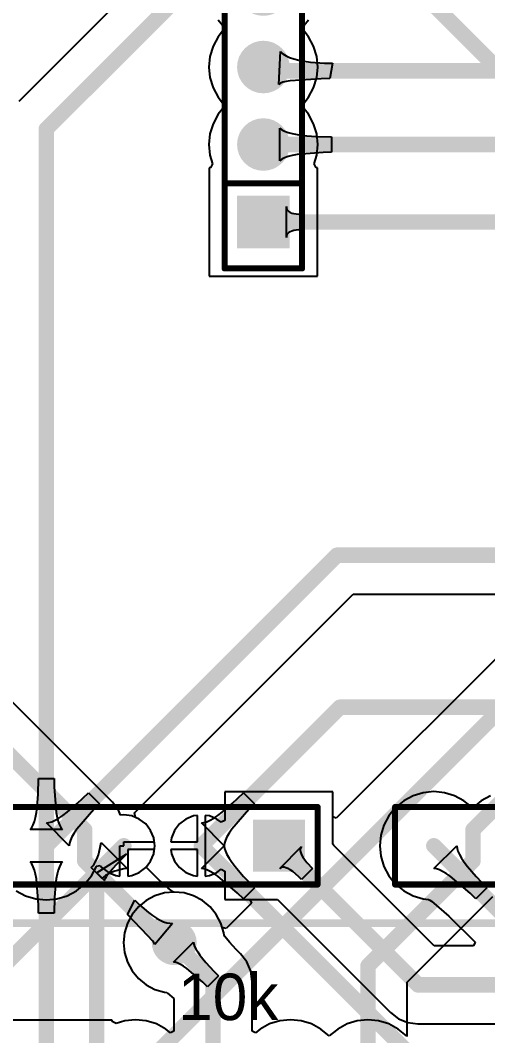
# Model space of a CAD drawing. Header units: millimetres. Extents: x 0 to 190, y 0 to 100.
# Drawn here: x 37.5 to 52.82, y 32.13 to 65.41 of the extents above; entities that cross this region are included whole.
import ezdxf

# ---------------------------------------------------------------- set-up
doc = ezdxf.new("R2010")
doc.units = ezdxf.units.MM
for name, color, linetype in [('BottomLayer', 5, 'Continuous'), ('BottomSolder', 6, 'Continuous'), ('Mechanical1', 6, 'Continuous'), ('MultiLayer', 9, 'Continuous'), ('PadHoleLayer', 156, 'Continuous'), ('TopLayer', 1, 'Continuous'), ('TopOverlay', 2, 'Continuous'), ('TopSolder', 216, 'Continuous'), ('ViaHoleLayer', 16, 'Continuous')]:
    doc.layers.add(name, color=color, linetype=linetype)

# ---------------------------------------------------------------- blocks, each defined once
blk = doc.blocks.new('JP6_C1T_24')
at = {"layer": 'BottomLayer'}
blk.add_hatch(color=5, dxfattribs=at).paths.add_polyline_path([(-0.76, 0.76), (0.76, 0.76), (0.76, -0.76), (-0.76, -0.76)])
h = blk.add_hatch(color=5, dxfattribs=at)
edge = h.paths.add_edge_path()
edge.add_arc((2.54, 0), 0.76, 0, 360)
h = blk.add_hatch(color=5, dxfattribs=at)
edge = h.paths.add_edge_path()
edge.add_arc((5.08, 0), 0.76, 0, 360)
h = blk.add_hatch(color=5, dxfattribs=at)
edge = h.paths.add_edge_path()
edge.add_arc((7.62, 0), 0.76, 0, 360)
h = blk.add_hatch(color=5, dxfattribs=at)
edge = h.paths.add_edge_path()
edge.add_arc((10.16, 0), 0.76, 0, 360)
h = blk.add_hatch(color=5, dxfattribs=at)
edge = h.paths.add_edge_path()
edge.add_arc((12.7, 0), 0.76, 0, 360)
at = {"layer": 'BottomSolder'}
blk.add_hatch(color=6, dxfattribs=at).paths.add_polyline_path([(-0.862, 0.862), (0.862, 0.862), (0.862, -0.862), (-0.862, -0.862)])
h = blk.add_hatch(color=6, dxfattribs=at)
edge = h.paths.add_edge_path()
edge.add_arc((2.54, 0), 0.862, 0, 360)
h = blk.add_hatch(color=6, dxfattribs=at)
edge = h.paths.add_edge_path()
edge.add_arc((5.08, 0), 0.862, 0, 360)
h = blk.add_hatch(color=6, dxfattribs=at)
edge = h.paths.add_edge_path()
edge.add_arc((7.62, 0), 0.862, 0, 360)
h = blk.add_hatch(color=6, dxfattribs=at)
edge = h.paths.add_edge_path()
edge.add_arc((10.16, 0), 0.862, 0, 360)
h = blk.add_hatch(color=6, dxfattribs=at)
edge = h.paths.add_edge_path()
edge.add_arc((12.7, 0), 0.862, 0, 360)
at = {"layer": 'MultiLayer'}
blk.add_hatch(color=9, dxfattribs=at).paths.add_polyline_path([(-0.76, 0.76), (0.76, 0.76), (0.76, -0.76), (-0.76, -0.76)])
h = blk.add_hatch(color=9, dxfattribs=at)
edge = h.paths.add_edge_path()
edge.add_arc((2.54, 0), 0.76, 0, 360)
h = blk.add_hatch(color=9, dxfattribs=at)
edge = h.paths.add_edge_path()
edge.add_arc((5.08, 0), 0.76, 0, 360)
h = blk.add_hatch(color=9, dxfattribs=at)
edge = h.paths.add_edge_path()
edge.add_arc((7.62, 0), 0.76, 0, 360)
h = blk.add_hatch(color=9, dxfattribs=at)
edge = h.paths.add_edge_path()
edge.add_arc((10.16, 0), 0.76, 0, 360)
h = blk.add_hatch(color=9, dxfattribs=at)
edge = h.paths.add_edge_path()
edge.add_arc((12.7, 0), 0.76, 0, 360)
at = {"layer": 'PadHoleLayer'}
h = blk.add_hatch(color=156, dxfattribs=at)
edge = h.paths.add_edge_path()
edge.add_arc((0, 0), 0.51, 0, 360)
h = blk.add_hatch(color=156, dxfattribs=at)
edge = h.paths.add_edge_path()
edge.add_arc((2.54, 0), 0.51, 0, 360)
h = blk.add_hatch(color=156, dxfattribs=at)
edge = h.paths.add_edge_path()
edge.add_arc((5.08, 0), 0.51, 0, 360)
h = blk.add_hatch(color=156, dxfattribs=at)
edge = h.paths.add_edge_path()
edge.add_arc((7.62, 0), 0.51, 0, 360)
h = blk.add_hatch(color=156, dxfattribs=at)
edge = h.paths.add_edge_path()
edge.add_arc((10.16, 0), 0.51, 0, 360)
h = blk.add_hatch(color=156, dxfattribs=at)
edge = h.paths.add_edge_path()
edge.add_arc((12.7, 0), 0.51, 0, 360)
at = {"layer": 'TopLayer'}
blk.add_hatch(color=1, dxfattribs=at).paths.add_polyline_path([(-0.76, 0.76), (0.76, 0.76), (0.76, -0.76), (-0.76, -0.76)])
h = blk.add_hatch(color=1, dxfattribs=at)
edge = h.paths.add_edge_path()
edge.add_arc((2.54, 0), 0.76, 0, 360)
h = blk.add_hatch(color=1, dxfattribs=at)
edge = h.paths.add_edge_path()
edge.add_arc((5.08, 0), 0.76, 0, 360)
h = blk.add_hatch(color=1, dxfattribs=at)
edge = h.paths.add_edge_path()
edge.add_arc((7.62, 0), 0.76, 0, 360)
h = blk.add_hatch(color=1, dxfattribs=at)
edge = h.paths.add_edge_path()
edge.add_arc((10.16, 0), 0.76, 0, 360)
h = blk.add_hatch(color=1, dxfattribs=at)
edge = h.paths.add_edge_path()
edge.add_arc((12.7, 0), 0.76, 0, 360)
at = {"layer": 'TopSolder'}
blk.add_hatch(color=216, dxfattribs=at).paths.add_polyline_path([(-0.862, 0.862), (0.862, 0.862), (0.862, -0.862), (-0.862, -0.862)])
h = blk.add_hatch(color=216, dxfattribs=at)
edge = h.paths.add_edge_path()
edge.add_arc((2.54, 0), 0.862, 0, 360)
h = blk.add_hatch(color=216, dxfattribs=at)
edge = h.paths.add_edge_path()
edge.add_arc((5.08, 0), 0.862, 0, 360)
h = blk.add_hatch(color=216, dxfattribs=at)
edge = h.paths.add_edge_path()
edge.add_arc((7.62, 0), 0.862, 0, 360)
h = blk.add_hatch(color=216, dxfattribs=at)
edge = h.paths.add_edge_path()
edge.add_arc((10.16, 0), 0.862, 0, 360)
h = blk.add_hatch(color=216, dxfattribs=at)
edge = h.paths.add_edge_path()
edge.add_arc((12.7, 0), 0.862, 0, 360)
at = {"layer": 'TopOverlay', "const_width": 0.2}
for points in [[(-1.52, 1.27), (14.22, 1.27)], [(-1.52, 1.27), (-1.52, -1.27)], [(1.27, 1.27), (1.27, -1.27)], [(14.22, 1.27), (14.22, -1.27)], [(-1.52, -1.27), (14.22, -1.27)]]:
    blk.add_lwpolyline(points, dxfattribs=at)
at = {"layer": 'TopOverlay', "const_width": 0.1}
for points in [[(-1.57, 1.27, 1), (-1.47, 1.27, 1)], [(-1.57, 1.27, 1), (-1.47, 1.27, 1)], [(1.22, 1.27, 1), (1.32, 1.27, 1)], [(14.17, 1.27, 1), (14.27, 1.27, 1)], [(14.17, 1.27, 1), (14.27, 1.27, 1)], [(-1.57, -1.27, 1), (-1.47, -1.27, 1)], [(-1.57, -1.27, 1), (-1.47, -1.27, 1)], [(1.22, -1.27, 1), (1.32, -1.27, 1)], [(14.17, -1.27, 1), (14.27, -1.27, 1)], [(14.17, -1.27, 1), (14.27, -1.27, 1)]]:
    blk.add_lwpolyline(points, format="xyb", close=True, dxfattribs=at)
blk = doc.blocks.new('A_______26')
at = {"layer": 'BottomLayer'}
h = blk.add_hatch(color=5, dxfattribs=at)
edge = h.paths.add_edge_path()
edge.add_arc((-15.24, -25.4), 0.75, 0, 360)
h = blk.add_hatch(color=5, dxfattribs=at)
edge = h.paths.add_edge_path()
edge.add_arc((-12.7, -25.4), 0.75, 0, 360)
h = blk.add_hatch(color=5, dxfattribs=at)
edge = h.paths.add_edge_path()
edge.add_arc((-10.16, -25.4), 0.75, 0, 360)
blk.add_hatch(color=5, dxfattribs=at).paths.add_polyline_path([(-6.87, -26.15), (-8.37, -26.15), (-8.37, -24.65), (-6.87, -24.65)])
h = blk.add_hatch(color=5, dxfattribs=at)
edge = h.paths.add_edge_path()
edge.add_arc((-2.54, -25.4), 0.75, 0, 360)
at = {"layer": 'BottomSolder'}
h = blk.add_hatch(color=6, dxfattribs=at)
edge = h.paths.add_edge_path()
edge.add_arc((-15.24, -25.4), 0.852, 0, 360)
h = blk.add_hatch(color=6, dxfattribs=at)
edge = h.paths.add_edge_path()
edge.add_arc((-12.7, -25.4), 0.852, 0, 360)
h = blk.add_hatch(color=6, dxfattribs=at)
edge = h.paths.add_edge_path()
edge.add_arc((-10.16, -25.4), 0.852, 0, 360)
blk.add_hatch(color=6, dxfattribs=at).paths.add_polyline_path([(-6.768, -26.252), (-8.472, -26.252), (-8.472, -24.548), (-6.768, -24.548)])
h = blk.add_hatch(color=6, dxfattribs=at)
edge = h.paths.add_edge_path()
edge.add_arc((-2.54, -25.4), 0.852, 0, 360)
h = blk.add_hatch(color=6, dxfattribs=at)
edge = h.paths.add_edge_path()
edge.add_arc((0, -25.4), 0.852, 0, 360)
at = {"layer": 'MultiLayer'}
h = blk.add_hatch(color=9, dxfattribs=at)
edge = h.paths.add_edge_path()
edge.add_arc((-15.24, -25.4), 0.75, 0, 360)
h = blk.add_hatch(color=9, dxfattribs=at)
edge = h.paths.add_edge_path()
edge.add_arc((-12.7, -25.4), 0.75, 0, 360)
h = blk.add_hatch(color=9, dxfattribs=at)
edge = h.paths.add_edge_path()
edge.add_arc((-10.16, -25.4), 0.75, 0, 360)
blk.add_hatch(color=9, dxfattribs=at).paths.add_polyline_path([(-6.87, -26.15), (-8.37, -26.15), (-8.37, -24.65), (-6.87, -24.65)])
h = blk.add_hatch(color=9, dxfattribs=at)
edge = h.paths.add_edge_path()
edge.add_arc((-2.54, -25.4), 0.75, 0, 360)
at = {"layer": 'PadHoleLayer'}
h = blk.add_hatch(color=156, dxfattribs=at)
edge = h.paths.add_edge_path()
edge.add_arc((-15.24, -25.4), 0.45, 0, 360)
h = blk.add_hatch(color=156, dxfattribs=at)
edge = h.paths.add_edge_path()
edge.add_arc((-12.7, -25.4), 0.45, 0, 360)
h = blk.add_hatch(color=156, dxfattribs=at)
edge = h.paths.add_edge_path()
edge.add_arc((-10.16, -25.4), 0.45, 0, 360)
h = blk.add_hatch(color=156, dxfattribs=at)
edge = h.paths.add_edge_path()
edge.add_arc((-7.62, -25.4), 0.45, 0, 360)
h = blk.add_hatch(color=156, dxfattribs=at)
edge = h.paths.add_edge_path()
edge.add_arc((-2.54, -25.4), 0.45, 0, 360)
at = {"layer": 'TopLayer'}
h = blk.add_hatch(color=1, dxfattribs=at)
edge = h.paths.add_edge_path()
edge.add_arc((-15.24, -25.4), 0.75, 0, 360)
h = blk.add_hatch(color=1, dxfattribs=at)
edge = h.paths.add_edge_path()
edge.add_arc((-12.7, -25.4), 0.75, 0, 360)
h = blk.add_hatch(color=1, dxfattribs=at)
edge = h.paths.add_edge_path()
edge.add_arc((-10.16, -25.4), 0.75, 0, 360)
blk.add_hatch(color=1, dxfattribs=at).paths.add_polyline_path([(-6.87, -26.15), (-8.37, -26.15), (-8.37, -24.65), (-6.87, -24.65)])
h = blk.add_hatch(color=1, dxfattribs=at)
edge = h.paths.add_edge_path()
edge.add_arc((-2.54, -25.4), 0.75, 0, 360)
at = {"layer": 'TopSolder'}
h = blk.add_hatch(color=216, dxfattribs=at)
edge = h.paths.add_edge_path()
edge.add_arc((-15.24, -25.4), 0.852, 0, 360)
h = blk.add_hatch(color=216, dxfattribs=at)
edge = h.paths.add_edge_path()
edge.add_arc((-12.7, -25.4), 0.852, 0, 360)
h = blk.add_hatch(color=216, dxfattribs=at)
edge = h.paths.add_edge_path()
edge.add_arc((-10.16, -25.4), 0.852, 0, 360)
blk.add_hatch(color=216, dxfattribs=at).paths.add_polyline_path([(-6.768, -26.252), (-8.472, -26.252), (-8.472, -24.548), (-6.768, -24.548)])
h = blk.add_hatch(color=216, dxfattribs=at)
edge = h.paths.add_edge_path()
edge.add_arc((-2.54, -25.4), 0.852, 0, 360)
h = blk.add_hatch(color=216, dxfattribs=at)
edge = h.paths.add_edge_path()
edge.add_arc((0, -25.4), 0.852, 0, 360)
at = {"layer": 'Mechanical1', "const_width": 0.254}
blk.add_lwpolyline([(-51.7, -27.94), (45.72, -27.94)], dxfattribs=at)
at = {"layer": 'TopOverlay', "const_width": 0.2}
for points in [[(-21.59, -24.13), (-6.35, -24.13)], [(-6.35, -26.67), (-6.35, -24.13)], [(-3.81, -24.13), (16.51, -24.13)], [(-3.81, -26.67), (-3.81, -24.13)], [(-21.59, -26.67), (-6.35, -26.67)], [(-3.81, -26.67), (16.51, -26.67)]]:
    blk.add_lwpolyline(points, dxfattribs=at)
at = {"layer": 'TopOverlay', "const_width": 0.1}
for points in [[(-6.4, -24.13, 1), (-6.3, -24.13, 1)], [(-6.4, -24.13, 1), (-6.3, -24.13, 1)], [(-3.86, -24.13, 1), (-3.76, -24.13, 1)], [(-3.86, -24.13, 1), (-3.76, -24.13, 1)], [(-6.4, -26.67, 1), (-6.3, -26.67, 1)], [(-6.4, -26.67, 1), (-6.3, -26.67, 1)], [(-3.86, -26.67, 1), (-3.76, -26.67, 1)], [(-3.86, -26.67, 1), (-3.76, -26.67, 1)]]:
    blk.add_lwpolyline(points, format="xyb", close=True, dxfattribs=at)

msp = doc.modelspace()

# ---------------------------------------------------------------- hatches: boundary and pattern name
at = {"layer": 'BottomLayer'}
h = msp.add_hatch(color=5, dxfattribs=at)
edge = h.paths.add_edge_path()
edge.add_arc((42.545, 35.179), 0.635, 0, 360)
at = {"layer": 'BottomSolder'}
h = msp.add_hatch(color=6, dxfattribs=at)
edge = h.paths.add_edge_path()
edge.add_arc((42.545, 35.179), 0.737, 0, 360)
at = {"layer": 'TopLayer'}
h = msp.add_hatch(color=1, dxfattribs=at)
edge = h.paths.add_edge_path()
edge.add_arc((42.545, 35.179), 0.635, 0, 360)
at = {"layer": 'TopSolder'}
h = msp.add_hatch(color=216, dxfattribs=at)
edge = h.paths.add_edge_path()
edge.add_arc((42.545, 35.179), 0.737, 0, 360)
at = {"layer": 'ViaHoleLayer'}
h = msp.add_hatch(color=16, dxfattribs=at)
edge = h.paths.add_edge_path()
edge.add_arc((42.545, 35.179), 0.356, 0, 360)

# ---------------------------------------------------------------- linework, layer by layer
at = {"layer": 'BottomLayer'}
for p, q in [((43.123, 68.43), (37.448, 62.755)), ((45.971, 63.313), (46.031, 64.389)), ((46.031, 64.389), (46.11, 64.316)), ((46.11, 64.316), (46.209, 64.252)), ((46.209, 64.252), (46.328, 64.195)), ((46.328, 64.195), (46.468, 64.145)), ((46.468, 64.145), (46.628, 64.103)), ((46.628, 64.103), (46.809, 64.069)), ((46.809, 64.069), (47.01, 64.042)), ((47.01, 64.042), (47.473, 64.012)), ((47.473, 64.012), (47.735, 64.008)), ((47.735, 64.008), (47.644, 63.5)), ((46.026, 63.349), (45.971, 63.313)), ((46.105, 63.38), (46.026, 63.349)), ((46.21, 63.408), (46.105, 63.38)), ((46.34, 63.433), (46.21, 63.408)), ((47.364, 63.498), (46.34, 63.433)), ((47.644, 63.5), (47.364, 63.498)), ((46.003, 60.803), (46.003, 61.879)), ((46.003, 61.879), (46.071, 61.825)), ((46.071, 61.825), (46.162, 61.777)), ((46.162, 61.777), (46.275, 61.734)), ((46.275, 61.734), (46.411, 61.697)), ((46.411, 61.697), (46.57, 61.666)), ((46.57, 61.666), (46.751, 61.64)), ((46.751, 61.64), (47.181, 61.606)), ((47.181, 61.606), (47.702, 61.595)), ((47.702, 61.595), (47.702, 61.087)), ((46.275, 60.948), (46.162, 60.905)), ((46.411, 60.985), (46.275, 60.948)), ((46.57, 61.016), (46.411, 60.985)), ((47.431, 61.084), (46.57, 61.016)), ((47.702, 61.087), (47.431, 61.084)), ((46.071, 60.857), (46.003, 60.803)), ((46.162, 60.905), (46.071, 60.857)), ((46.22, 58.293), (46.22, 59.309)), ((46.22, 59.309), (46.225, 59.261)), ((46.225, 59.261), (46.24, 59.218)), ((46.24, 59.218), (46.266, 59.179)), ((46.266, 59.179), (46.302, 59.146)), ((46.302, 59.146), (46.348, 59.118)), ((46.348, 59.118), (46.404, 59.096)), ((46.404, 59.096), (46.47, 59.078)), ((46.47, 59.078), (46.547, 59.065)), ((46.547, 59.065), (46.634, 59.058)), ((46.634, 59.058), (46.731, 59.055)), ((46.731, 59.055), (46.731, 58.547)), ((46.225, 58.341), (46.22, 58.293)), ((46.24, 58.384), (46.225, 58.341)), ((46.266, 58.423), (46.24, 58.384)), ((46.302, 58.456), (46.266, 58.423)), ((46.348, 58.483), (46.302, 58.456)), ((46.404, 58.506), (46.348, 58.483)), ((46.47, 58.524), (46.404, 58.506)), ((46.547, 58.537), (46.47, 58.524)), ((46.634, 58.544), (46.547, 58.537)), ((46.731, 58.547), (46.634, 58.544)), ((41.245, 39.433), (48.41, 46.598)), ((48.41, 46.598), (61.66, 46.598)), ((38.089, 40.045), (38.1, 40.56)), ((38.1, 40.56), (38.608, 40.56)), ((38.608, 40.56), (38.611, 40.291)), ((38.611, 40.291), (38.677, 39.441)), ((38.056, 39.62), (38.089, 40.045)), ((39.362, 39.737), (39.734, 40.093)), ((39.734, 40.093), (40.093, 39.734)), ((47.74, 40.12), (44.208, 40.12)), ((44.208, 40.12), (44.208, 39.186)), ((44.442, 39.737), (44.814, 40.093)), ((44.814, 40.093), (45.173, 39.734)), ((47.74, 38.402), (47.74, 40.12)), ((50.375, 39.993), (50.068, 39.829)), ((50.708, 40.094), (50.375, 39.993)), ((51.054, 40.129), (50.708, 40.094)), ((51.4, 40.094), (51.054, 40.129)), ((51.733, 39.993), (51.4, 40.094)), ((52.04, 39.829), (51.733, 39.993)), ((52.915, 39.993), (52.608, 39.829)), ((38.031, 39.441), (38.056, 39.62)), ((39.038, 39.46), (39.362, 39.737)), ((40.093, 39.734), (39.905, 39.542)), ((44.118, 39.46), (44.442, 39.737)), ((45.173, 39.734), (44.985, 39.542)), ((49.799, 39.609), (49.579, 39.34)), ((50.068, 39.829), (49.799, 39.609)), ((52.229, 39.674), (52.04, 39.829)), ((52.324, 39.618), (52.229, 39.674)), ((52.419, 39.674), (52.324, 39.618)), ((52.608, 39.829), (52.419, 39.674)), ((37.964, 39.151), (38, 39.285)), ((38, 39.285), (38.031, 39.441)), ((38.677, 39.441), (38.708, 39.285)), ((38.708, 39.285), (38.744, 39.151)), ((38.762, 39.262), (38.894, 39.351)), ((38.894, 39.351), (39.038, 39.46)), ((39.905, 39.542), (39.351, 38.894)), ((41.274, 39.283), (41.245, 39.433)), ((41.4, 39.231), (41.274, 39.283)), ((43.172, 39.332), (42.928, 39.231)), ((43.307, 39.35), (43.172, 39.332)), ((43.307, 38.481), (43.307, 39.35)), ((43.696, 39.332), (43.561, 39.35)), ((43.561, 39.35), (43.561, 38.354)), ((43.94, 39.231), (43.696, 39.332)), ((43.842, 39.262), (43.974, 39.351)), ((43.974, 39.351), (44.118, 39.46)), ((44.985, 39.542), (44.431, 38.894)), ((49.579, 39.34), (49.415, 39.033)), ((37.823, 38.884), (37.876, 38.951)), ((37.876, 38.951), (37.923, 39.04)), ((37.923, 39.04), (37.964, 39.151)), ((38.354, 39.104), (38.438, 39.114)), ((39.104, 38.354), (38.354, 39.104)), ((38.438, 39.114), (38.534, 39.144)), ((38.534, 39.144), (38.642, 39.193)), ((38.642, 39.193), (38.762, 39.262)), ((38.744, 39.151), (38.785, 39.04)), ((38.785, 39.04), (38.832, 38.951)), ((38.832, 38.951), (38.885, 38.884)), ((41.61, 39.07), (41.4, 39.231)), ((41.771, 38.86), (41.61, 39.07)), ((42.718, 39.07), (42.557, 38.86)), ((42.928, 39.231), (42.718, 39.07)), ((43.434, 39.104), (43.518, 39.114)), ((44.184, 38.354), (43.434, 39.104)), ((43.518, 39.114), (43.614, 39.144)), ((43.614, 39.144), (43.722, 39.193)), ((43.722, 39.193), (43.842, 39.262)), ((44.081, 39.123), (43.94, 39.231)), ((44.208, 39.186), (44.081, 39.123)), ((49.415, 39.033), (49.314, 38.7)), ((38.885, 38.884), (37.823, 38.884)), ((39.193, 38.642), (39.144, 38.534)), ((39.262, 38.762), (39.193, 38.642)), ((39.351, 38.894), (39.262, 38.762)), ((41.872, 38.616), (41.771, 38.86)), ((41.89, 38.481), (41.872, 38.616)), ((42.456, 38.616), (42.438, 38.481)), ((42.557, 38.86), (42.456, 38.616)), ((44.273, 38.642), (44.224, 38.534)), ((44.342, 38.762), (44.273, 38.642)), ((44.431, 38.894), (44.342, 38.762)), ((49.314, 38.7), (49.279, 38.354)), ((39.114, 38.438), (39.104, 38.354)), ((39.144, 38.534), (39.114, 38.438)), ((40.088, 38.147), (40.134, 38.349)), ((40.134, 38.349), (40.152, 38.46)), ((40.152, 38.46), (41, 37.612)), ((40.767, 37.358), (40.767, 38.354)), ((40.767, 38.354), (40.894, 38.354)), ((40.894, 38.354), (40.894, 38.481)), ((40.894, 38.481), (41.89, 38.481)), ((42.438, 38.481), (43.307, 38.481)), ((43.434, 37.604), (44.184, 38.354)), ((43.561, 38.354), (43.561, 37.358)), ((44.194, 38.438), (44.184, 38.354)), ((44.184, 38.354), (44.194, 38.27)), ((44.224, 38.534), (44.194, 38.438)), ((46.003, 37.607), (46.721, 38.325)), ((46.692, 38.286), (46.678, 38.239)), ((46.721, 38.325), (46.692, 38.286)), ((47.778, 38.362), (47.74, 38.402)), ((51.064, 35.075), (47.778, 38.362)), ((49.279, 38.354), (49.314, 38.008)), ((51.054, 37.604), (51.804, 38.354)), ((51.804, 38.354), (51.814, 38.27)), ((39.995, 37.892), (40.029, 37.971)), ((40.977, 38.078), (40.005, 37.465)), ((40.029, 37.971), (40.06, 38.056)), ((40.06, 38.056), (40.088, 38.147)), ((40.841, 37.94), (40.977, 38.078)), ((41.89, 38.227), (41.021, 38.227)), ((41.021, 38.227), (41.021, 37.358)), ((41.771, 37.848), (41.872, 38.092)), ((41.872, 38.092), (41.89, 38.227)), ((43.307, 38.227), (42.438, 38.227)), ((42.438, 38.227), (42.456, 38.092)), ((42.456, 38.092), (42.557, 37.848)), ((43.307, 37.358), (43.307, 38.227)), ((44.194, 38.27), (44.224, 38.174)), ((44.224, 38.174), (44.273, 38.066)), ((44.273, 38.066), (44.342, 37.946)), ((44.342, 37.946), (44.431, 37.814)), ((46.678, 38.239), (46.678, 38.185)), ((46.678, 38.185), (46.692, 38.124)), ((46.692, 38.124), (46.721, 38.056)), ((46.721, 38.056), (46.764, 37.981)), ((46.764, 37.981), (46.822, 37.898)), ((49.314, 38.008), (49.415, 37.675)), ((51.814, 38.27), (51.844, 38.174)), ((51.844, 38.174), (51.893, 38.066)), ((51.893, 38.066), (51.962, 37.946)), ((51.962, 37.946), (52.051, 37.814)), ((39.825, 37.645), (39.873, 37.697)), ((40.185, 37.285), (39.825, 37.645)), ((39.829, 37.368), (39.993, 37.675)), ((39.873, 37.697), (39.917, 37.755)), ((39.917, 37.755), (39.957, 37.821)), ((39.957, 37.821), (39.995, 37.892)), ((39.993, 37.675), (39.997, 37.688)), ((39.997, 37.688), (40.122, 37.71)), ((40.122, 37.71), (40.178, 37.638)), ((40.178, 37.638), (40.388, 37.477)), ((40.518, 37.595), (40.841, 37.94)), ((41, 37.612), (40.889, 37.594)), ((41.4, 37.477), (41.61, 37.638)), ((41.61, 37.638), (41.771, 37.848)), ((42.557, 37.848), (42.718, 37.638)), ((42.718, 37.638), (42.928, 37.477)), ((44.431, 37.814), (44.54, 37.67)), ((44.54, 37.67), (44.817, 37.346)), ((46.042, 37.636), (46.003, 37.607)), ((46.089, 37.65), (46.042, 37.636)), ((46.143, 37.65), (46.089, 37.65)), ((46.204, 37.636), (46.143, 37.65)), ((46.272, 37.607), (46.204, 37.636)), ((46.822, 37.898), (46.893, 37.808)), ((46.893, 37.808), (47.08, 37.607)), ((49.415, 37.675), (49.579, 37.368)), ((52.051, 37.814), (52.16, 37.67)), ((52.16, 37.67), (52.437, 37.346)), ((39.609, 37.099), (39.829, 37.368)), ((40.005, 37.465), (40.005, 37.465)), ((40.005, 37.465), (40.259, 37.211)), ((40.237, 37.333), (40.185, 37.285)), ((40.295, 37.377), (40.237, 37.333)), ((40.266, 37.246), (40.288, 37.293)), ((40.288, 37.293), (40.324, 37.352)), ((40.361, 37.417), (40.295, 37.377)), ((40.324, 37.352), (40.374, 37.421)), ((40.432, 37.455), (40.361, 37.417)), ((40.374, 37.421), (40.518, 37.595)), ((40.388, 37.477), (40.632, 37.376)), ((40.511, 37.489), (40.432, 37.455)), ((40.596, 37.52), (40.511, 37.489)), ((40.687, 37.548), (40.596, 37.52)), ((40.632, 37.376), (40.767, 37.358)), ((40.889, 37.594), (40.687, 37.548)), ((41.021, 37.358), (41.156, 37.376)), ((41.156, 37.376), (41.4, 37.477)), ((42.928, 37.477), (43.172, 37.376)), ((43.172, 37.376), (43.307, 37.358)), ((43.518, 37.594), (43.434, 37.604)), ((43.614, 37.564), (43.518, 37.594)), ((43.561, 37.358), (43.696, 37.376)), ((43.722, 37.515), (43.614, 37.564)), ((43.696, 37.376), (43.94, 37.477)), ((43.842, 37.446), (43.722, 37.515)), ((43.974, 37.357), (43.842, 37.446)), ((43.94, 37.477), (44.081, 37.585)), ((44.622, 36.803), (43.974, 37.357)), ((44.081, 37.585), (44.208, 37.522)), ((44.208, 37.522), (44.208, 36.588)), ((44.817, 37.346), (45.173, 36.974)), ((46.347, 37.564), (46.272, 37.607)), ((46.43, 37.506), (46.347, 37.564)), ((46.617, 37.348), (46.43, 37.506)), ((46.721, 37.248), (46.617, 37.348)), ((47.08, 37.607), (46.721, 37.248)), ((49.579, 37.368), (49.799, 37.099)), ((51.138, 37.594), (51.054, 37.604)), ((51.234, 37.564), (51.138, 37.594)), ((51.342, 37.515), (51.234, 37.564)), ((51.462, 37.446), (51.342, 37.515)), ((51.594, 37.357), (51.462, 37.446)), ((52.242, 36.803), (51.594, 37.357)), ((52.437, 37.346), (52.793, 36.974)), ((39.34, 36.879), (39.609, 37.099)), ((40.259, 37.211), (40.266, 37.246)), ((45.173, 36.974), (44.814, 36.615)), ((49.799, 37.099), (50.068, 36.879)), ((52.793, 36.974), (52.434, 36.615)), ((37.368, 36.879), (37.675, 36.715)), ((37.675, 36.715), (38.008, 36.614)), ((38.008, 36.614), (38.354, 36.579)), ((38.354, 36.579), (38.7, 36.614)), ((38.7, 36.614), (39.033, 36.715)), ((39.033, 36.715), (39.34, 36.879)), ((41.91, 36.712), (41.623, 36.558)), ((42.221, 36.806), (41.91, 36.712)), ((42.545, 36.838), (42.221, 36.806)), ((42.869, 36.806), (42.545, 36.838)), ((43.18, 36.712), (42.869, 36.806)), ((43.467, 36.558), (43.18, 36.712)), ((44.814, 36.615), (44.622, 36.803)), ((50.068, 36.879), (50.375, 36.715)), ((50.375, 36.715), (50.708, 36.614)), ((50.708, 36.614), (50.884, 36.596)), ((52.434, 36.615), (52.242, 36.803)), ((41.372, 36.352), (41.166, 36.101)), ((41.623, 36.558), (41.372, 36.352)), ((43.718, 36.352), (43.467, 36.558)), ((43.924, 36.101), (43.718, 36.352)), ((44.208, 36.588), (45.928, 36.588)), ((45.928, 36.588), (49.628, 32.888)), ((50.884, 36.596), (50.919, 36.576)), ((50.919, 36.576), (50.973, 36.54)), ((50.973, 36.54), (51.55, 36.046)), ((41.166, 36.101), (41.012, 35.814)), ((44.078, 35.814), (43.924, 36.101)), ((51.55, 36.046), (51.561, 36.035)), ((51.561, 36.035), (52.404, 35.192)), ((41.012, 35.814), (40.918, 35.503)), ((44.172, 35.503), (44.078, 35.814)), ((40.918, 35.503), (40.886, 35.179)), ((44.18, 35.425), (44.172, 35.503)), ((44.209, 35.383), (44.18, 35.425)), ((44.36, 35.195), (44.209, 35.383)), ((40.886, 35.179), (40.918, 34.855)), ((42.526, 34.544), (43.18, 35.198)), ((43.18, 35.198), (43.189, 35.132)), ((43.189, 35.132), (43.215, 35.056)), ((43.215, 35.056), (43.257, 34.971)), ((43.257, 34.971), (43.314, 34.875)), ((44.58, 34.955), (44.36, 35.195)), ((44.721, 34.815), (44.58, 34.955)), ((52.355, 35.075), (51.064, 35.075)), ((52.404, 35.192), (52.355, 35.075)), ((40.918, 34.855), (41.012, 34.544)), ((43.314, 34.875), (43.388, 34.769)), ((43.388, 34.769), (43.583, 34.527)), ((44.924, 34.549), (44.721, 34.815)), ((41.012, 34.544), (41.166, 34.257)), ((42.592, 34.535), (42.526, 34.544)), ((42.668, 34.509), (42.592, 34.535)), ((42.753, 34.467), (42.668, 34.509)), ((42.849, 34.41), (42.753, 34.467)), ((42.955, 34.336), (42.849, 34.41)), ((43.479, 33.883), (42.955, 34.336)), ((43.583, 34.527), (43.841, 34.245)), ((45.052, 34.241), (44.924, 34.549)), ((41.166, 34.257), (41.372, 34.006)), ((41.372, 34.006), (41.623, 33.8)), ((43.995, 34.089), (43.635, 33.729)), ((43.841, 34.245), (43.995, 34.089)), ((45.096, 33.909), (45.052, 34.241)), ((41.623, 33.8), (41.91, 33.646)), ((41.91, 33.646), (42.221, 33.552)), ((43.635, 33.729), (43.479, 33.883)), ((45.096, 32.276), (45.096, 33.909)), ((42.221, 33.552), (42.299, 33.544)), ((42.299, 33.544), (42.326, 33.525)), ((42.326, 33.525), (42.534, 33.345)), ((42.534, 33.345), (42.534, 32.276)), ((40.513, 32.639), (36.957, 32.639)), ((40.513, 32.599), (40.513, 32.639)), ((41.275, 32.648), (40.926, 32.613)), ((41.624, 32.613), (41.275, 32.648)), ((46.355, 32.648), (46.006, 32.613)), ((46.704, 32.613), (46.355, 32.648)), ((48.895, 32.648), (48.546, 32.613)), ((49.244, 32.613), (48.895, 32.648)), ((49.628, 32.888), (49.893, 32.685)), ((49.893, 32.685), (50.202, 32.557)), ((40.64, 32.526), (40.513, 32.599)), ((40.926, 32.613), (40.64, 32.526)), ((41.959, 32.512), (41.624, 32.613)), ((42.268, 32.347), (41.959, 32.512)), ((42.419, 32.222), (42.268, 32.347)), ((45.362, 32.347), (45.211, 32.222)), ((45.671, 32.512), (45.362, 32.347)), ((46.006, 32.613), (45.671, 32.512)), ((47.039, 32.512), (46.704, 32.613)), ((47.348, 32.347), (47.039, 32.512)), ((47.528, 32.198), (47.348, 32.347)), ((47.902, 32.347), (47.722, 32.198)), ((48.211, 32.512), (47.902, 32.347)), ((48.546, 32.613), (48.211, 32.512)), ((49.579, 32.512), (49.244, 32.613)), ((49.888, 32.347), (49.579, 32.512)), ((50.158, 32.124), (49.888, 32.347)), ((50.202, 32.557), (50.534, 32.513)), ((50.534, 32.513), (55.034, 32.513)), ((42.534, 32.276), (42.419, 32.222)), ((45.211, 32.222), (45.096, 32.276)), ((47.625, 32.129), (47.528, 32.198)), ((47.722, 32.198), (47.625, 32.129))]:
    msp.add_line(p, q, dxfattribs=at)
at = {"layer": 'BottomLayer', "const_width": 0.508}
for points in [[(38.354, 61.849), (45.466, 68.961)], [(45.466, 63.881), (45.593, 63.754)], [(45.593, 63.754), (75.057, 63.754)], [(38.354, 38.354), (38.354, 61.849)], [(45.466, 61.341), (74.041, 61.341)], [(45.466, 58.801), (72.517, 58.801)], [(38.354, 38.354), (47.879, 47.879)], [(47.879, 47.879), (64.516, 47.879)], [(43.434, 38.354), (47.976, 42.896)], [(47.976, 42.896), (61.688, 42.896)], [(40.005, 37.465), (40.894, 38.354)], [(43.434, 38.354), (53.98, 27.808)], [(45.974, 38.354), (50.534, 33.794)], [(51.054, 38.354), (54.852, 34.556)], [(31.397, 28.857), (40.005, 37.465)], [(40.005, 37.211), (40.005, 37.465)], [(40.005, 28.873), (40.005, 37.211)], [(42.545, 35.179), (43.815, 33.909)], [(43.815, 30.353), (43.815, 33.909)], [(50.534, 33.794), (55.564, 33.794)]]:
    msp.add_lwpolyline(points, dxfattribs=at)
at = {"layer": 'BottomLayer', "const_width": 0.254}
for points in [[(45.339, 63.881, 1), (45.593, 63.881, 1)], [(45.466, 63.754, 1), (45.72, 63.754, 1)], [(45.466, 63.754, 1), (45.72, 63.754, 1)], [(38.227, 61.849, 1), (38.481, 61.849, 1)], [(38.227, 61.849, 1), (38.481, 61.849, 1)], [(45.339, 61.341, 1), (45.593, 61.341, 1)], [(45.339, 58.801, 1), (45.593, 58.801, 1)], [(47.752, 47.879, 1), (48.006, 47.879, 1)], [(47.752, 47.879, 1), (48.006, 47.879, 1)], [(47.849, 42.896, 1), (48.103, 42.896, 1)], [(47.849, 42.896, 1), (48.103, 42.896, 1)], [(38.227, 38.354, 1), (38.481, 38.354, 1)], [(38.227, 38.354, 1), (38.481, 38.354, 1)], [(40.767, 38.354, 1), (41.021, 38.354, 1)], [(43.307, 38.354, 1), (43.561, 38.354, 1)], [(43.307, 38.354, 1), (43.561, 38.354, 1)], [(45.847, 38.354, 1), (46.101, 38.354, 1)], [(50.927, 38.354, 1), (51.181, 38.354, 1)], [(39.878, 37.465, 1), (40.132, 37.465, 1)], [(39.878, 37.465, 1), (40.132, 37.465, 1)], [(39.878, 37.465, 1), (40.132, 37.465, 1)], [(39.878, 37.211, 1), (40.132, 37.211, 1)], [(39.878, 37.211, 1), (40.132, 37.211, 1)], [(42.418, 35.179, 1), (42.672, 35.179, 1)], [(43.688, 33.909, 1), (43.942, 33.909, 1)], [(43.688, 33.909, 1), (43.942, 33.909, 1)], [(50.407, 33.794, 1), (50.661, 33.794, 1)], [(50.407, 33.794, 1), (50.661, 33.794, 1)]]:
    msp.add_lwpolyline(points, format="xyb", close=True, dxfattribs=at)
at = {"layer": 'TopLayer'}
for p, q in [((43.982, 65.43), (44.131, 65.248)), ((44.131, 65.248), (44.198, 65.151)), ((46.734, 65.151), (46.801, 65.248)), ((46.801, 65.248), (46.95, 65.43)), ((44.131, 65.054), (43.982, 64.872)), ((44.198, 65.151), (44.131, 65.054)), ((46.801, 65.054), (46.734, 65.151)), ((46.95, 64.872), (46.801, 65.054)), ((43.982, 64.872), (43.817, 64.564)), ((47.115, 64.564), (46.95, 64.872)), ((43.817, 64.564), (43.716, 64.229)), ((47.216, 64.229), (47.115, 64.564)), ((43.716, 64.229), (43.681, 63.881)), ((47.251, 63.881), (47.216, 64.229)), ((43.681, 63.881), (43.716, 63.533)), ((47.216, 63.533), (47.251, 63.881)), ((43.716, 63.533), (43.817, 63.198)), ((47.115, 63.198), (47.216, 63.533)), ((43.817, 63.198), (43.982, 62.89)), ((46.95, 62.89), (47.115, 63.198)), ((43.982, 62.89), (44.131, 62.708)), ((44.131, 62.708), (44.198, 62.611)), ((44.198, 62.611), (44.131, 62.514)), ((46.734, 62.611), (46.801, 62.708)), ((46.801, 62.514), (46.734, 62.611)), ((46.801, 62.708), (46.95, 62.89)), ((43.982, 62.332), (43.817, 62.024)), ((44.131, 62.514), (43.982, 62.332)), ((46.95, 62.332), (46.801, 62.514)), ((47.115, 62.024), (46.95, 62.332)), ((43.817, 62.024), (43.716, 61.689)), ((47.216, 61.689), (47.115, 62.024)), ((43.716, 61.689), (43.681, 61.341)), ((47.251, 61.341), (47.216, 61.689)), ((43.681, 61.341), (43.716, 60.993)), ((47.216, 60.993), (47.251, 61.341)), ((43.716, 60.993), (43.803, 60.704)), ((47.129, 60.704), (47.216, 60.993)), ((43.803, 60.704), (43.732, 60.577)), ((47.2, 60.577), (47.129, 60.704)), ((43.732, 60.577), (43.69, 60.577)), ((43.69, 60.577), (43.69, 57.025)), ((47.242, 60.577), (47.2, 60.577)), ((47.242, 57.025), (47.242, 60.577)), ((43.69, 57.025), (47.242, 57.025)), ((40.518, 39.781), (33.285, 47.014)), ((53.837, 45.235), (47.857, 39.255)), ((47.74, 40.12), (44.208, 40.12)), ((44.208, 40.12), (44.208, 39.186)), ((47.74, 39.303), (47.74, 40.12)), ((40.721, 39.516), (40.518, 39.781)), ((40.789, 39.353), (40.721, 39.516)), ((40.894, 39.367), (40.789, 39.353)), ((41.156, 39.332), (40.894, 39.367)), ((41.4, 39.231), (41.156, 39.332)), ((43.172, 39.332), (42.928, 39.231)), ((43.307, 39.35), (43.172, 39.332)), ((43.307, 38.481), (43.307, 39.35)), ((43.696, 39.332), (43.561, 39.35)), ((43.561, 39.35), (43.561, 38.354)), ((43.94, 39.231), (43.696, 39.332)), ((47.857, 39.255), (47.74, 39.303)), ((41.61, 39.07), (41.4, 39.231)), ((41.771, 38.86), (41.61, 39.07)), ((42.718, 39.07), (42.557, 38.86)), ((42.928, 39.231), (42.718, 39.07)), ((44.081, 39.123), (43.94, 39.231)), ((44.208, 39.186), (44.081, 39.123)), ((41.872, 38.616), (41.771, 38.86)), ((41.907, 38.354), (41.872, 38.616)), ((42.456, 38.616), (42.438, 38.481)), ((42.557, 38.86), (42.456, 38.616)), ((41.872, 38.092), (41.907, 38.354)), ((42.438, 38.481), (43.307, 38.481)), ((43.561, 38.354), (43.561, 37.358)), ((41.771, 37.848), (41.872, 38.092)), ((43.307, 38.227), (42.438, 38.227)), ((42.438, 38.227), (42.456, 38.092)), ((42.456, 38.092), (42.557, 37.848)), ((43.307, 37.358), (43.307, 38.227)), ((37.876, 37.757), (37.823, 37.824)), ((37.823, 37.824), (38.885, 37.824)), ((37.923, 37.668), (37.876, 37.757)), ((37.964, 37.557), (37.923, 37.668)), ((38.785, 37.668), (38.744, 37.557)), ((38.832, 37.757), (38.785, 37.668)), ((38.885, 37.824), (38.832, 37.757)), ((41.624, 37.656), (41.771, 37.848)), ((42.075, 37.205), (41.624, 37.656)), ((42.557, 37.848), (42.718, 37.638)), ((42.718, 37.638), (42.928, 37.477)), ((38, 37.423), (37.964, 37.557)), ((38.031, 37.267), (38, 37.423)), ((38.708, 37.423), (38.677, 37.267)), ((38.744, 37.557), (38.708, 37.423)), ((42.928, 37.477), (43.172, 37.376)), ((43.172, 37.376), (43.307, 37.358)), ((43.561, 37.358), (43.696, 37.376)), ((43.696, 37.376), (43.94, 37.477)), ((43.94, 37.477), (44.081, 37.585)), ((44.081, 37.585), (44.208, 37.522)), ((44.208, 37.522), (44.208, 36.588)), ((38.097, 36.417), (38.031, 37.267)), ((38.652, 37.088), (38.619, 36.663)), ((38.677, 37.267), (38.652, 37.088)), ((42.104, 37.178), (42.075, 37.205)), ((42.347, 36.966), (42.104, 37.178)), ((42.429, 36.904), (42.347, 36.966)), ((38.619, 36.663), (38.608, 36.148)), ((42.501, 36.856), (42.429, 36.904)), ((42.534, 36.837), (42.501, 36.856)), ((42.545, 36.838), (42.534, 36.837)), ((42.869, 36.806), (42.545, 36.838)), ((43.18, 36.712), (42.869, 36.806)), ((43.467, 36.558), (43.18, 36.712)), ((50.176, 33.885), (52.984, 36.694)), ((38.1, 36.148), (38.097, 36.417)), ((41.012, 36.097), (41.253, 36.575)), ((41.253, 36.575), (41.41, 36.423)), ((41.41, 36.423), (41.701, 36.169)), ((43.718, 36.352), (43.467, 36.558)), ((43.924, 36.101), (43.718, 36.352)), ((44.208, 36.588), (45.025, 36.588)), ((45.073, 36.471), (44.244, 35.641)), ((45.025, 36.588), (45.073, 36.471)), ((38.608, 36.148), (38.1, 36.148)), ((41.683, 35.406), (41.012, 36.097)), ((41.701, 36.169), (41.836, 36.068)), ((41.836, 36.068), (41.963, 35.983)), ((41.963, 35.983), (42.083, 35.915)), ((44.078, 35.814), (43.924, 36.101)), ((42.488, 35.811), (41.913, 35.115)), ((42.083, 35.915), (42.195, 35.864)), ((42.195, 35.864), (42.3, 35.829)), ((42.3, 35.829), (42.398, 35.812)), ((42.398, 35.812), (42.488, 35.811)), ((44.121, 35.672), (44.078, 35.814)), ((44.244, 35.641), (44.121, 35.672)), ((41.828, 35.241), (41.683, 35.406)), ((41.874, 35.183), (41.828, 35.241)), ((41.903, 35.141), (41.874, 35.183)), ((41.913, 35.115), (41.903, 35.141)), ((50.176, 32.103), (50.176, 33.885))]:
    msp.add_line(p, q, dxfattribs=at)
at = {"layer": 'TopLayer', "const_width": 0.508}
for points in [[(45.466, 71.501), (61.976, 54.991)], [(52.336, 38.875), (63.244, 49.783)], [(32.004, 46.483), (39.612, 38.875)], [(41.275, 30.861), (55.118, 44.704)], [(39.612, 37.857), (39.612, 38.875)], [(52.336, 37.857), (52.336, 38.875)], [(38.354, 30.734), (38.354, 38.354)], [(39.612, 37.857), (42.144, 35.325)], [(48.895, 34.416), (52.336, 37.857)], [(42.144, 35.325), (42.399, 35.325)], [(42.399, 35.325), (42.545, 35.179)], [(48.895, 30.353), (48.895, 34.416)]]:
    msp.add_lwpolyline(points, dxfattribs=at)
at = {"layer": 'TopLayer', "const_width": 0.254}
for points in [[(39.485, 38.875, 1), (39.739, 38.875, 1)], [(39.485, 38.875, 1), (39.739, 38.875, 1)], [(52.209, 38.875, 1), (52.463, 38.875, 1)], [(52.209, 38.875, 1), (52.463, 38.875, 1)], [(38.227, 38.354, 1), (38.481, 38.354, 1)], [(39.485, 37.857, 1), (39.739, 37.857, 1)], [(39.485, 37.857, 1), (39.739, 37.857, 1)], [(52.209, 37.857, 1), (52.463, 37.857, 1)], [(52.209, 37.857, 1), (52.463, 37.857, 1)], [(42.017, 35.325, 1), (42.271, 35.325, 1)], [(42.017, 35.325, 1), (42.271, 35.325, 1)], [(42.272, 35.325, 1), (42.526, 35.325, 1)], [(42.272, 35.325, 1), (42.526, 35.325, 1)], [(42.418, 35.179, 1), (42.672, 35.179, 1)], [(48.768, 34.416, 1), (49.022, 34.416, 1)], [(48.768, 34.416, 1), (49.022, 34.416, 1)]]:
    msp.add_lwpolyline(points, format="xyb", close=True, dxfattribs=at)

# ---------------------------------------------------------------- block references
for name, p, rotation in [('A_______26', (53.594, 63.754), 360), ('JP6_C1T_24', (45.466, 58.801), 90)]:
    msp.add_blockref(name, p, dxfattribs=dict(rotation=rotation))

# ---------------------------------------------------------------- texts
at = {"layer": 'TopOverlay'}
msp.add_text('10k', height=1.524, dxfattribs=at).set_placement((42.673, 32.639))

doc.saveas('drawing.dxf')
